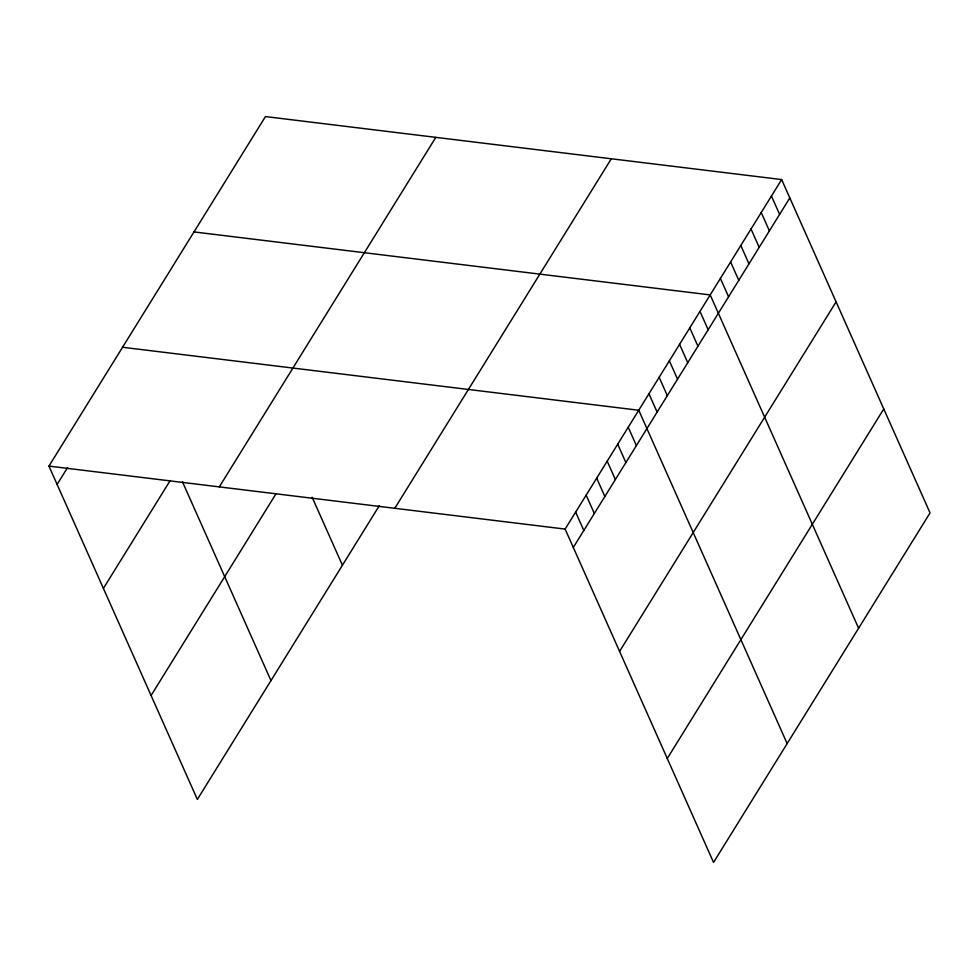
<?xml version="1.0" encoding="UTF-8"?>
<svg xmlns="http://www.w3.org/2000/svg" width="979" height="979" viewBox="0 0 979 979"><rect width="100%" height="100%" fill="white"/><g stroke="black" fill="none" stroke-linecap="round" stroke-linejoin="round"><path stroke-width="1.47" d="M379.326 505.678L197.354 799.439L48.95 466.102L265.456 116.574L781.646 179.561L930.05 512.898L713.544 862.426L565.128 529.088L781.646 179.561M57.125 484.458L67.637 467.472M103.395 588.391L170.248 480.469M219.296 486.893L435.802 137.366M151.084 695.494L275.723 494.26M394.794 508.309L611.3 158.782M573.302 547.445L789.808 197.917M619.585 651.39L836.09 301.862M667.262 758.48L883.768 408.953M194.013 231.925L710.191 294.912L858.607 628.237M122.559 347.264L638.749 410.25L787.153 743.587M48.95 466.102L565.128 529.088M771.44 196.045L779.602 214.389M761.234 212.516L769.396 230.873M751.015 229L759.19 247.344M740.809 245.472L748.984 263.828M730.603 261.956L738.778 280.3M720.397 278.428L728.572 296.784M699.985 311.383L708.16 329.739M689.779 327.867L697.954 346.211M679.573 344.339L687.747 362.695M669.367 360.823L677.541 379.167M659.161 377.294L667.323 395.651M648.955 393.778L657.117 412.122M628.224 427.223L636.399 445.58M617.712 444.209L625.887 462.553M607.2 461.182L615.363 479.539M596.676 478.156L604.851 496.512M586.164 495.141L594.339 513.486M575.652 512.115L583.814 530.459M312.166 497.295L342.417 565.25M182.51 481.913L270.975 680.601"/></g></svg>
